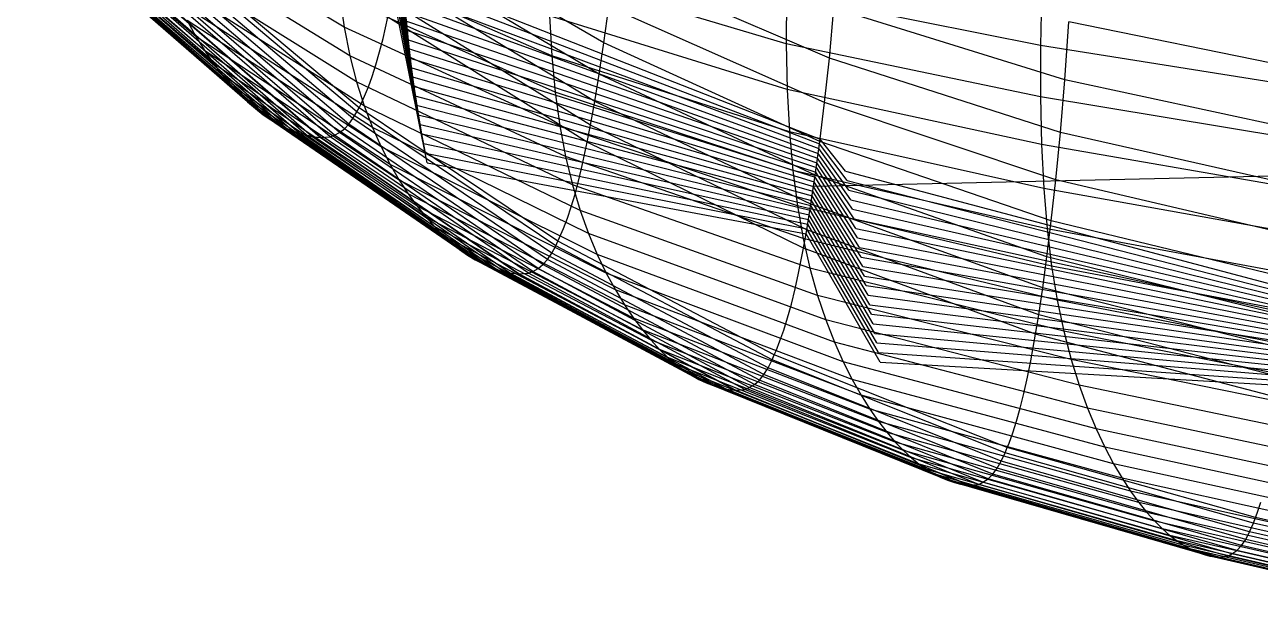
# Model space of a CAD drawing. Extents: x -483 to 483, y 0 to 271.
# Drawn here: x -452.6 to -348.5, y 30.4 to 80.4 of the extents above; entities that cross this region are included whole.
import ezdxf

# ---------------------------------------------------------------- set-up
doc = ezdxf.new("R2010")
doc.units = 0

msp = doc.modelspace()

# ---------------------------------------------------------------- linework, layer by layer
at = {"layer": 'default', "color": 5, "linetype": 'CONTINUOUS'}
for p, q in [((-438.209, 79.417, 149.702), (-452.64, 91.672, 168.904)), ((-437.468, 78.209, 150.372), (-451.947, 90.587, 169.459)), ((-436.728, 77.133, 151.04), (-451.255, 89.619, 170.014)), ((-425.736, 80.213, 126.913), (-441.958, 90.011, 146.315)), ((-435.995, 76.177, 151.702), (-450.568, 88.759, 170.564)), ((-420.809, 80.069, 131.99), (-420.64, 88.659, 165.577)), ((-435.276, 75.328, 152.352), (-449.894, 87.996, 171.104)), ((-425.258, 77.801, 127.406), (-441.5, 87.804, 146.728)), ((-420.364, 77.651, 132.449), (-420.832, 87.466, 165.403)), ((-420.512, 78.457, 132.296), (-420.768, 87.864, 165.461)), ((-420.661, 79.263, 132.143), (-420.704, 88.262, 165.519)), ((-434.57, 74.579, 152.99), (-449.232, 87.321, 171.635)), ((-433.88, 73.919, 153.613), (-448.585, 86.726, 172.153)), ((-420.067, 76.039, 132.754), (-420.96, 86.671, 165.287)), ((-420.216, 76.845, 132.602), (-420.896, 87.069, 165.345)), ((-433.203, 73.338, 154.226), (-447.95, 86.202, 172.663)), ((-432.539, 72.832, 154.825), (-447.327, 85.745, 173.162)), ((-424.689, 75.592, 127.992), (-440.953, 85.783, 147.222)), ((-424.981, 72.496, 161.654), (-440.215, 85.399, 178.862)), ((-424.651, 73.058, 161.953), (-439.903, 85.899, 179.112)), ((-408.231, 77.799, 107.474), (-426.396, 85.713, 126.233)), ((-419.622, 73.622, 133.213), (-421.165, 85.479, 165.103)), ((-419.771, 74.427, 133.06), (-421.094, 85.877, 165.166)), ((-419.919, 75.233, 132.907), (-421.024, 86.274, 165.23)), ((-431.892, 72.398, 155.41), (-446.72, 85.353, 173.649)), ((-431.263, 72.03, 155.978), (-446.129, 85.019, 174.122)), ((-430.658, 71.727, 156.525), (-445.56, 84.745, 174.578)), ((-430.067, 71.48, 157.059), (-445.005, 84.52, 175.023)), ((-429.503, 71.281, 157.569), (-444.475, 84.339, 175.448)), ((-426.103, 71.322, 160.641), (-441.275, 84.354, 178.012)), ((-425.703, 71.627, 161.002), (-440.898, 84.625, 178.315)), ((-425.327, 72.019, 161.342), (-440.542, 84.974, 178.6)), ((-419.326, 72.01, 133.519), (-421.306, 84.685, 164.975)), ((-419.474, 72.816, 133.366), (-421.235, 85.082, 165.039)), ((-388.469, 78.789, 89.382), (-408.497, 84.775, 107.162)), ((-428.925, 71.12, 158.091), (-443.932, 84.191, 175.883)), ((-428.436, 71, 158.533), (-443.472, 84.08, 176.252)), ((-427.736, 70.916, 159.165), (-442.813, 84.002, 176.779)), ((-427.68, 70.917, 159.216), (-442.761, 84.002, 176.821)), ((-426.893, 70.96, 159.927), (-442.02, 84.036, 177.415)), ((-426.54, 71.101, 160.245), (-441.687, 84.16, 177.682)), ((-424.043, 73.58, 128.658), (-440.33, 83.94, 147.786)), ((-418.881, 69.592, 133.977), (-421.529, 83.494, 164.774)), ((-419.029, 70.398, 133.824), (-421.452, 83.891, 164.844)), ((-419.177, 71.204, 133.672), (-421.376, 84.288, 164.911)), ((-366.941, 83.321, 73.149), (-367.045, 78.671, 72.992)), ((-423.342, 71.759, 129.381), (-439.653, 82.272, 148.398)), ((-426.116, 82.846, 126.522), (-425.736, 80.213, 126.913)), ((-407.943, 74.718, 107.813), (-426.116, 82.846, 126.522)), ((-418.733, 68.786, 134.13), (-421.606, 83.097, 164.704)), ((-388.454, 82.931, 89.402), (-388.469, 78.789, 89.382)), ((-367.045, 78.671, 72.992), (-388.454, 82.931, 89.402)), ((-438.939, 80.766, 149.042), (-438.209, 79.417, 149.702)), ((-422.604, 70.115, 130.141), (-438.939, 80.766, 149.042)), ((-425.736, 80.213, 126.913), (-425.258, 77.801, 127.406)), ((-407.555, 71.888, 108.269), (-425.736, 80.213, 126.913)), ((-408.417, 81.149, 107.255), (-408.231, 77.799, 107.474)), ((-388.383, 74.948, 89.496), (-408.417, 81.149, 107.255)), ((-438.209, 79.417, 149.702), (-437.468, 78.209, 150.372)), ((-421.849, 68.644, 130.919), (-438.209, 79.417, 149.702)), ((-437.468, 78.209, 150.372), (-436.728, 77.133, 151.04)), ((-421.084, 67.327, 131.707), (-437.468, 78.209, 150.372)), ((-388.469, 78.789, 89.382), (-388.383, 74.948, 89.496)), ((-367.053, 74.341, 72.981), (-388.469, 78.789, 89.382)), ((-367.045, 78.671, 72.992), (-367.053, 74.341, 72.981)), ((-344.556, 75.094, 57.617), (-367.045, 78.671, 72.992)), ((-436.728, 77.133, 151.04), (-435.995, 76.177, 151.702)), ((-420.32, 66.155, 132.494), (-436.728, 77.133, 151.04)), ((-425.258, 77.801, 127.406), (-424.689, 75.592, 127.992)), ((-407.071, 69.297, 108.838), (-425.258, 77.801, 127.406)), ((-408.231, 77.799, 107.474), (-407.943, 74.718, 107.813)), ((-388.194, 71.399, 89.751), (-408.231, 77.799, 107.474)), ((-435.995, 76.177, 151.702), (-435.276, 75.328, 152.352)), ((-419.564, 65.113, 133.273), (-435.995, 76.177, 151.702)), ((-435.276, 75.328, 152.352), (-434.57, 74.579, 152.99)), ((-418.823, 64.189, 134.037), (-435.276, 75.328, 152.352)), ((-424.689, 75.592, 127.992), (-424.043, 73.58, 128.658)), ((-406.496, 66.925, 109.514), (-424.689, 75.592, 127.992)), ((-434.57, 74.579, 152.99), (-433.88, 73.919, 153.613)), ((-418.094, 63.374, 134.788), (-434.57, 74.579, 152.99)), ((-433.88, 73.919, 153.613), (-433.203, 73.338, 154.226)), ((-417.384, 62.656, 135.52), (-433.88, 73.919, 153.613)), ((-407.943, 74.718, 107.813), (-407.555, 71.888, 108.269)), ((-387.907, 68.136, 90.137), (-407.943, 74.718, 107.813)), ((-388.383, 74.948, 89.496), (-388.194, 71.399, 89.751)), ((-366.964, 70.326, 73.114), (-388.383, 74.948, 89.496)), ((-367.053, 74.341, 72.981), (-366.964, 70.326, 73.114)), ((-344.558, 70.598, 57.614), (-367.053, 74.341, 72.981)), ((-433.203, 73.338, 154.226), (-432.539, 72.832, 154.825)), ((-416.686, 62.025, 136.239), (-433.203, 73.338, 154.226)), ((-424.981, 72.496, 161.654), (-424.651, 73.058, 161.953)), ((-424.651, 73.058, 161.953), (-424.471, 73.41, 162.115)), ((-407.901, 61.775, 145.291), (-424.651, 73.058, 161.953)), ((-424.043, 73.58, 128.658), (-423.342, 71.759, 129.381)), ((-405.844, 64.765, 110.281), (-424.043, 73.58, 128.658)), ((-432.539, 72.832, 154.825), (-431.892, 72.398, 155.41)), ((-416.003, 61.476, 136.943), (-432.539, 72.832, 154.825)), ((-431.892, 72.398, 155.41), (-431.263, 72.03, 155.978)), ((-415.337, 61.005, 137.63), (-431.892, 72.398, 155.41)), ((-431.263, 72.03, 155.978), (-430.658, 71.727, 156.525)), ((-414.69, 60.606, 138.296), (-431.263, 72.03, 155.978)), ((-425.703, 71.627, 161.002), (-425.327, 72.019, 161.342)), ((-425.327, 72.019, 161.342), (-424.981, 72.496, 161.654)), ((-408.592, 60.634, 144.58), (-425.327, 72.019, 161.342)), ((-408.238, 61.158, 144.944), (-424.981, 72.496, 161.654)), ((-407.555, 71.888, 108.269), (-407.071, 69.297, 108.838)), ((-387.523, 65.14, 90.654), (-407.555, 71.888, 108.269)), ((-430.658, 71.727, 156.525), (-430.067, 71.48, 157.059)), ((-414.067, 60.279, 138.938), (-430.658, 71.727, 156.525)), ((-430.067, 71.48, 157.059), (-429.503, 71.281, 157.569)), ((-413.459, 60.013, 139.564), (-430.067, 71.48, 157.059)), ((-429.503, 71.281, 157.569), (-428.925, 71.12, 158.091)), ((-412.879, 59.798, 140.162), (-429.503, 71.281, 157.569)), ((-428.925, 71.12, 158.091), (-428.436, 71, 158.533)), ((-412.285, 59.626, 140.774), (-428.925, 71.12, 158.091)), ((-428.436, 71, 158.533), (-427.736, 70.916, 159.165)), ((-411.782, 59.498, 141.293), (-428.436, 71, 158.533)), ((-427.736, 70.916, 159.165), (-427.68, 70.917, 159.216)), ((-411.062, 59.411, 142.034), (-427.736, 70.916, 159.165)), ((-427.68, 70.917, 159.216), (-426.893, 70.96, 159.927)), ((-411.005, 59.412, 142.093), (-427.68, 70.917, 159.216)), ((-426.893, 70.96, 159.927), (-426.54, 71.101, 160.245)), ((-410.197, 59.464, 142.926), (-426.893, 70.96, 159.927)), ((-426.54, 71.101, 160.245), (-426.103, 71.322, 160.641)), ((-409.835, 59.622, 143.299), (-426.54, 71.101, 160.245)), ((-426.103, 71.322, 160.641), (-425.703, 71.627, 161.002)), ((-409.387, 59.865, 143.761), (-426.103, 71.322, 160.641)), ((-408.977, 60.202, 144.183), (-425.703, 71.627, 161.002)), ((-423.342, 71.759, 129.381), (-422.604, 70.115, 130.141)), ((-405.137, 62.811, 111.112), (-423.342, 71.759, 129.381)), ((-388.194, 71.399, 89.751), (-387.907, 68.136, 90.137)), ((-366.776, 66.617, 73.398), (-388.194, 71.399, 89.751)), ((-422.604, 70.115, 130.141), (-421.849, 68.644, 130.919)), ((-404.394, 61.048, 111.985), (-422.604, 70.115, 130.141)), ((-383.189, 66.472, 96.485), (-385.724, 69.968, 133.938)), ((-383.335, 67.277, 96.289), (-385.67, 70.366, 134.001)), ((-383.481, 68.082, 96.093), (-385.619, 70.764, 134.062)), ((-366.964, 70.326, 73.114), (-366.776, 66.617, 73.398)), ((-344.467, 66.431, 57.765), (-366.964, 70.326, 73.114)), ((-407.071, 69.297, 108.838), (-406.496, 66.925, 109.514)), ((-387.045, 62.397, 91.297), (-407.071, 69.297, 108.838)), ((-382.751, 64.057, 97.074), (-385.886, 68.773, 133.748)), ((-382.897, 64.862, 96.878), (-385.832, 69.171, 133.812)), ((-383.043, 65.667, 96.682), (-385.778, 69.569, 133.875)), ((-421.849, 68.644, 130.919), (-421.084, 67.327, 131.707)), ((-403.635, 59.47, 112.878), (-421.849, 68.644, 130.919)), ((-387.907, 68.136, 90.137), (-387.523, 65.14, 90.654)), ((-366.492, 63.207, 73.825), (-387.907, 68.136, 90.137)), ((-382.459, 62.448, 97.467), (-385.993, 67.976, 133.622)), ((-382.605, 63.253, 97.271), (-385.939, 68.375, 133.685)), ((-421.084, 67.327, 131.707), (-420.32, 66.155, 132.494)), ((-402.866, 58.059, 113.782), (-421.084, 67.327, 131.707)), ((-406.496, 66.925, 109.514), (-405.844, 64.765, 110.281)), ((-386.479, 59.888, 92.059), (-406.496, 66.925, 109.514)), ((-382.022, 60.033, 98.056), (-386.168, 66.782, 133.416)), ((-382.168, 60.838, 97.86), (-386.109, 67.18, 133.486)), ((-382.313, 61.643, 97.664), (-386.049, 67.578, 133.556)), ((-420.32, 66.155, 132.494), (-419.564, 65.113, 133.273)), ((-402.099, 56.802, 114.684), (-420.32, 66.155, 132.494)), ((-381.73, 58.424, 98.449), (-386.287, 65.986, 133.277)), ((-381.876, 59.228, 98.253), (-386.227, 66.384, 133.346)), ((-366.776, 66.617, 73.398), (-366.492, 63.207, 73.825)), ((-344.281, 62.582, 58.076), (-366.776, 66.617, 73.398)), ((-419.564, 65.113, 133.273), (-418.823, 64.189, 134.037)), ((-401.34, 55.687, 115.577), (-419.564, 65.113, 133.273)), ((-405.844, 64.765, 110.281), (-405.137, 62.811, 111.112)), ((-385.838, 57.603, 92.921), (-405.844, 64.765, 110.281)), ((-387.523, 65.14, 90.654), (-387.045, 62.397, 91.297)), ((-366.115, 60.077, 74.393), (-387.523, 65.14, 90.654)), ((-381.292, 56.009, 99.038), (-386.472, 64.792, 133.059)), ((-381.438, 56.814, 98.842), (-386.407, 65.19, 133.135)), ((-381.584, 57.619, 98.645), (-386.346, 65.588, 133.207)), ((-418.823, 64.189, 134.037), (-418.094, 63.374, 134.788)), ((-400.596, 54.698, 116.452), (-418.823, 64.189, 134.037)), ((-380.854, 53.595, 99.627), (-386.668, 63.599, 132.829)), ((-381, 54.399, 99.431), (-386.603, 63.997, 132.905)), ((-381.146, 55.204, 99.235), (-386.537, 64.394, 132.982)), ((-418.094, 63.374, 134.788), (-417.384, 62.656, 135.52)), ((-399.865, 53.825, 117.311), (-418.094, 63.374, 134.788)), ((-417.384, 62.656, 135.52), (-416.686, 62.025, 136.239)), ((-399.152, 53.058, 118.15), (-417.384, 62.656, 135.52)), ((-405.137, 62.811, 111.112), (-404.394, 61.048, 111.985)), ((-385.145, 55.535, 93.854), (-405.137, 62.811, 111.112)), ((-380.562, 51.985, 100.02), (-386.803, 62.803, 132.669)), ((-380.708, 52.79, 99.824), (-386.733, 63.201, 132.752)), ((-366.492, 63.207, 73.825), (-366.115, 60.077, 74.393)), ((-344.003, 59.043, 58.54), (-366.492, 63.207, 73.825)), ((-416.686, 62.025, 136.239), (-416.003, 61.476, 136.943)), ((-398.452, 52.384, 118.973), (-416.686, 62.025, 136.239)), ((-416.003, 61.476, 136.943), (-415.337, 61.005, 137.63)), ((-397.767, 51.797, 119.778), (-416.003, 61.476, 136.943)), ((-408.238, 61.158, 144.944), (-407.901, 61.775, 145.291)), ((-407.901, 61.775, 145.291), (-407.718, 62.162, 145.481)), ((-389.663, 52.168, 129.307), (-407.901, 61.775, 145.291)), ((-387.045, 62.397, 91.297), (-386.479, 59.888, 92.059)), ((-365.647, 57.212, 75.097), (-387.045, 62.397, 91.297)), ((-415.337, 61.005, 137.63), (-414.69, 60.606, 138.296)), ((-397.099, 51.294, 120.563), (-415.337, 61.005, 137.63)), ((-414.69, 60.606, 138.296), (-414.067, 60.279, 138.938)), ((-396.451, 50.87, 121.325), (-414.69, 60.606, 138.296)), ((-408.977, 60.202, 144.183), (-408.592, 60.634, 144.58)), ((-408.592, 60.634, 144.58), (-408.238, 61.158, 144.944)), ((-390.351, 50.936, 128.498), (-408.592, 60.634, 144.58)), ((-389.998, 51.502, 128.912), (-408.238, 61.158, 144.944)), ((-404.394, 61.048, 111.985), (-403.635, 59.47, 112.878)), ((-384.416, 53.672, 94.834), (-404.394, 61.048, 111.985)), ((-414.067, 60.279, 138.938), (-413.459, 60.013, 139.564)), ((-395.827, 50.521, 122.059), (-414.067, 60.279, 138.938)), ((-413.459, 60.013, 139.564), (-412.879, 59.798, 140.162)), ((-395.218, 50.239, 122.775), (-413.459, 60.013, 139.564)), ((-412.879, 59.798, 140.162), (-412.285, 59.626, 140.774)), ((-394.637, 50.012, 123.458), (-412.879, 59.798, 140.162)), ((-412.285, 59.626, 140.774), (-411.782, 59.498, 141.293)), ((-394.042, 49.831, 124.158), (-412.285, 59.626, 140.774)), ((-411.782, 59.498, 141.293), (-411.062, 59.411, 142.034)), ((-393.539, 49.695, 124.75), (-411.782, 59.498, 141.293)), ((-411.062, 59.411, 142.034), (-411.005, 59.412, 142.093)), ((-392.819, 49.606, 125.596), (-411.062, 59.411, 142.034)), ((-411.005, 59.412, 142.093), (-410.197, 59.464, 142.926)), ((-392.762, 49.608, 125.663), (-411.005, 59.412, 142.093)), ((-410.197, 59.464, 142.926), (-409.835, 59.622, 143.299)), ((-391.953, 49.669, 126.614), (-410.197, 59.464, 142.926)), ((-409.835, 59.622, 143.299), (-409.387, 59.865, 143.761)), ((-391.592, 49.84, 127.039), (-409.835, 59.622, 143.299)), ((-409.387, 59.865, 143.761), (-408.977, 60.202, 144.183)), ((-391.144, 50.105, 127.566), (-409.387, 59.865, 143.761)), ((-390.735, 50.47, 128.047), (-408.977, 60.202, 144.183)), ((-403.635, 59.47, 112.878), (-402.866, 58.059, 113.782)), ((-383.672, 52.005, 95.835), (-403.635, 59.47, 112.878)), ((-386.479, 59.888, 92.059), (-385.838, 57.603, 92.921)), ((-365.094, 54.591, 75.929), (-386.479, 59.888, 92.059)), ((-366.115, 60.077, 74.393), (-365.647, 57.212, 75.097)), ((-343.635, 55.796, 59.154), (-366.115, 60.077, 74.393)), ((-402.866, 58.059, 113.782), (-402.099, 56.802, 114.684)), ((-382.919, 50.513, 96.848), (-402.866, 58.059, 113.782)), ((-385.838, 57.603, 92.921), (-385.145, 55.535, 93.854)), ((-364.469, 52.206, 76.87), (-385.838, 57.603, 92.921)), ((-402.099, 56.802, 114.684), (-401.34, 55.687, 115.577)), ((-382.168, 49.186, 97.859), (-402.099, 56.802, 114.684)), ((-365.647, 57.212, 75.097), (-365.094, 54.591, 75.929)), ((-343.181, 52.824, 59.913), (-365.647, 57.212, 75.097)), ((-401.34, 55.687, 115.577), (-400.596, 54.698, 116.452)), ((-381.425, 48.009, 98.858), (-401.34, 55.687, 115.577)), ((-385.145, 55.535, 93.854), (-384.416, 53.672, 94.834)), ((-363.793, 50.048, 77.887), (-385.145, 55.535, 93.854)), ((-400.596, 54.698, 116.452), (-399.865, 53.825, 117.311)), ((-380.697, 46.965, 99.838), (-400.596, 54.698, 116.452)), ((-365.094, 54.591, 75.929), (-364.469, 52.206, 76.87)), ((-342.645, 50.106, 60.808), (-365.094, 54.591, 75.929)), ((-399.865, 53.825, 117.311), (-399.152, 53.058, 118.15)), ((-379.982, 46.044, 100.8), (-399.865, 53.825, 117.311)), ((-384.416, 53.672, 94.834), (-383.672, 52.005, 95.835)), ((-363.084, 48.103, 78.955), (-384.416, 53.672, 94.834)), ((-399.152, 53.058, 118.15), (-398.452, 52.384, 118.973)), ((-379.285, 45.235, 101.738), (-399.152, 53.058, 118.15)), ((-398.452, 52.384, 118.973), (-397.767, 51.797, 119.778)), ((-378.601, 44.525, 102.659), (-398.452, 52.384, 118.973)), ((-389.998, 51.502, 128.912), (-389.663, 52.168, 129.307)), ((-389.663, 52.168, 129.307), (-389.48, 52.585, 129.522)), ((-370.027, 44.344, 114.196), (-389.663, 52.168, 129.307)), ((-364.469, 52.206, 76.87), (-363.793, 50.048, 77.887)), ((-342.039, 47.632, 61.819), (-364.469, 52.206, 76.87)), ((-397.767, 51.797, 119.778), (-397.099, 51.294, 120.563)), ((-377.932, 43.907, 103.559), (-397.767, 51.797, 119.778)), ((-397.099, 51.294, 120.563), (-396.451, 50.87, 121.325)), ((-377.279, 43.378, 104.437), (-397.099, 51.294, 120.563)), ((-390.351, 50.936, 128.498), (-389.998, 51.502, 128.912)), ((-370.353, 43.637, 113.757), (-389.998, 51.502, 128.912)), ((-383.672, 52.005, 95.835), (-382.919, 50.513, 96.848)), ((-362.36, 46.364, 80.045), (-383.672, 52.005, 95.835)), ((-396.451, 50.87, 121.325), (-395.827, 50.521, 122.059)), ((-376.646, 42.931, 105.289), (-396.451, 50.87, 121.325)), ((-395.827, 50.521, 122.059), (-395.218, 50.239, 122.775)), ((-376.036, 42.565, 106.11), (-395.827, 50.521, 122.059)), ((-395.218, 50.239, 122.775), (-394.637, 50.012, 123.458)), ((-375.442, 42.27, 106.909), (-395.218, 50.239, 122.775)), ((-394.637, 50.012, 123.458), (-394.042, 49.831, 124.158)), ((-374.874, 42.032, 107.673), (-394.637, 50.012, 123.458)), ((-391.592, 49.84, 127.039), (-391.144, 50.105, 127.566)), ((-391.144, 50.105, 127.566), (-390.735, 50.47, 128.047)), ((-371.467, 42.15, 112.258), (-391.144, 50.105, 127.566)), ((-390.735, 50.47, 128.047), (-390.351, 50.936, 128.498)), ((-371.069, 42.539, 112.794), (-390.735, 50.47, 128.047)), ((-370.695, 43.035, 113.297), (-390.351, 50.936, 128.498)), ((-382.919, 50.513, 96.848), (-382.168, 49.186, 97.859)), ((-361.627, 44.808, 81.147), (-382.919, 50.513, 96.848)), ((-363.793, 50.048, 77.887), (-363.084, 48.103, 78.955)), ((-341.385, 45.395, 62.911), (-363.793, 50.048, 77.887)), ((-394.042, 49.831, 124.158), (-393.539, 49.695, 124.75)), ((-374.294, 41.843, 108.454), (-394.042, 49.831, 124.158)), ((-393.539, 49.695, 124.75), (-392.819, 49.606, 125.596)), ((-373.803, 41.703, 109.115), (-393.539, 49.695, 124.75)), ((-392.819, 49.606, 125.596), (-392.762, 49.608, 125.663)), ((-373.1, 41.613, 110.06), (-392.819, 49.606, 125.596)), ((-392.762, 49.608, 125.663), (-391.953, 49.669, 126.614)), ((-373.044, 41.615, 110.135), (-392.762, 49.608, 125.663)), ((-391.953, 49.669, 126.614), (-391.592, 49.84, 127.039)), ((-372.256, 41.684, 111.196), (-391.953, 49.669, 126.614)), ((-371.903, 41.867, 111.671), (-391.592, 49.84, 127.039)), ((-382.168, 49.186, 97.859), (-381.425, 48.009, 98.858)), ((-360.897, 43.424, 82.247), (-382.168, 49.186, 97.859)), ((-381.425, 48.009, 98.858), (-380.697, 46.965, 99.838)), ((-360.174, 42.197, 83.334), (-381.425, 48.009, 98.858)), ((-363.084, 48.103, 78.955), (-362.36, 46.364, 80.045)), ((-340.699, 43.38, 64.056), (-363.084, 48.103, 78.955)), ((-380.697, 46.965, 99.838), (-379.982, 46.044, 100.8)), ((-359.466, 41.109, 84.399), (-380.697, 46.965, 99.838)), ((-379.982, 46.044, 100.8), (-379.285, 45.235, 101.738)), ((-358.772, 40.15, 85.445), (-379.982, 46.044, 100.8)), ((-362.36, 46.364, 80.045), (-361.627, 44.808, 81.147)), ((-339.999, 41.577, 65.225), (-362.36, 46.364, 80.045)), ((-379.285, 45.235, 101.738), (-378.601, 44.525, 102.659)), ((-358.095, 39.308, 86.464), (-379.285, 45.235, 101.738)), ((-370.027, 44.344, 114.196), (-369.849, 44.787, 114.434)), ((-361.627, 44.808, 81.147), (-360.897, 43.424, 82.247)), ((-339.291, 39.966, 66.408), (-361.627, 44.808, 81.147)), ((-378.601, 44.525, 102.659), (-377.932, 43.907, 103.559)), ((-357.43, 38.568, 87.465), (-378.601, 44.525, 102.659)), ((-377.932, 43.907, 103.559), (-377.279, 43.378, 104.437)), ((-356.779, 37.925, 88.443), (-377.932, 43.907, 103.559)), ((-370.353, 43.637, 113.757), (-370.027, 44.344, 114.196)), ((-349.114, 38.419, 99.981), (-370.027, 44.344, 114.196)), ((-377.279, 43.378, 104.437), (-376.646, 42.931, 105.289)), ((-356.146, 37.375, 89.397), (-377.279, 43.378, 104.437)), ((-376.646, 42.931, 105.289), (-376.036, 42.565, 106.11)), ((-355.531, 36.911, 90.323), (-376.646, 42.931, 105.289)), ((-371.069, 42.539, 112.794), (-370.695, 43.035, 113.297)), ((-370.695, 43.035, 113.297), (-370.353, 43.637, 113.757)), ((-349.76, 37.048, 99.009), (-370.695, 43.035, 113.297)), ((-349.429, 37.679, 99.507), (-370.353, 43.637, 113.757)), ((-360.897, 43.424, 82.247), (-360.174, 42.197, 83.334)), ((-338.585, 38.533, 67.586), (-360.897, 43.424, 82.247)), ((-376.036, 42.565, 106.11), (-375.442, 42.27, 106.909)), ((-354.939, 36.532, 91.213), (-376.036, 42.565, 106.11)), ((-375.442, 42.27, 106.909), (-374.874, 42.032, 107.673)), ((-354.362, 36.226, 92.081), (-375.442, 42.27, 106.909)), ((-374.874, 42.032, 107.673), (-374.294, 41.843, 108.454)), ((-353.812, 35.98, 92.911), (-374.874, 42.032, 107.673)), ((-374.294, 41.843, 108.454), (-373.803, 41.703, 109.115)), ((-353.248, 35.785, 93.758), (-374.294, 41.843, 108.454)), ((-373.803, 41.703, 109.115), (-373.1, 41.613, 110.06)), ((-352.772, 35.641, 94.476), (-373.803, 41.703, 109.115)), ((-373.044, 41.615, 110.135), (-372.256, 41.684, 111.196)), ((-372.256, 41.684, 111.196), (-371.903, 41.867, 111.671)), ((-351.271, 35.628, 96.734), (-372.256, 41.684, 111.196)), ((-371.903, 41.867, 111.671), (-371.467, 42.15, 112.258)), ((-350.93, 35.821, 97.248), (-371.903, 41.867, 111.671)), ((-371.467, 42.15, 112.258), (-371.069, 42.539, 112.794)), ((-350.507, 36.119, 97.884), (-371.467, 42.15, 112.258)), ((-350.121, 36.528, 98.465), (-371.069, 42.539, 112.794)), ((-360.174, 42.197, 83.334), (-359.466, 41.109, 84.399)), ((-337.887, 37.262, 68.751), (-360.174, 42.197, 83.334)), ((-373.1, 41.613, 110.06), (-373.044, 41.615, 110.135)), ((-352.09, 35.55, 95.502), (-373.1, 41.613, 110.06)), ((-352.036, 35.552, 95.583), (-373.044, 41.615, 110.135)), ((-359.466, 41.109, 84.399), (-358.772, 40.15, 85.445)), ((-337.203, 36.136, 69.892), (-359.466, 41.109, 84.399)), ((-358.772, 40.15, 85.445), (-358.095, 39.308, 86.464)), ((-336.533, 35.143, 71.012), (-358.772, 40.15, 85.445)), ((-358.095, 39.308, 86.464), (-357.43, 38.568, 87.465)), ((-335.879, 34.272, 72.104), (-358.095, 39.308, 86.464)), ((-357.43, 38.568, 87.465), (-356.779, 37.925, 88.443)), ((-335.237, 33.507, 73.175), (-357.43, 38.568, 87.465)), ((-349.114, 38.419, 99.981), (-348.942, 38.883, 100.239)), ((-356.779, 37.925, 88.443), (-356.146, 37.375, 89.397)), ((-334.61, 32.843, 74.223), (-356.779, 37.925, 88.443)), ((-349.76, 37.048, 99.009), (-349.429, 37.679, 99.507)), ((-349.429, 37.679, 99.507), (-349.114, 38.419, 99.981)), ((-327.524, 32.619, 86.052), (-349.429, 37.679, 99.507)), ((-327.221, 33.389, 86.558), (-349.114, 38.419, 99.981)), ((-356.146, 37.375, 89.397), (-355.531, 36.911, 90.323)), ((-333.998, 32.274, 75.244), (-356.146, 37.375, 89.397)), ((-355.531, 36.911, 90.323), (-354.939, 36.532, 91.213)), ((-333.405, 31.796, 76.234), (-355.531, 36.911, 90.323)), ((-354.939, 36.532, 91.213), (-354.362, 36.226, 92.081)), ((-332.834, 31.404, 77.187), (-354.939, 36.532, 91.213)), ((-350.507, 36.119, 97.884), (-350.121, 36.528, 98.465)), ((-350.121, 36.528, 98.465), (-349.76, 37.048, 99.009)), ((-328.19, 31.421, 84.94), (-350.121, 36.528, 98.465)), ((-327.842, 31.963, 85.521), (-349.76, 37.048, 99.009)), ((-354.362, 36.226, 92.081), (-353.812, 35.98, 92.911)), ((-332.278, 31.089, 78.116), (-354.362, 36.226, 92.081)), ((-353.812, 35.98, 92.911), (-353.248, 35.785, 93.758)), ((-331.746, 30.836, 79.003), (-353.812, 35.98, 92.911)), ((-353.248, 35.785, 93.758), (-352.772, 35.641, 94.476)), ((-331.203, 30.637, 79.91), (-353.248, 35.785, 93.758)), ((-352.772, 35.641, 94.476), (-352.09, 35.55, 95.502)), ((-330.744, 30.489, 80.677), (-352.772, 35.641, 94.476)), ((-352.09, 35.55, 95.502), (-352.036, 35.552, 95.583)), ((-330.087, 30.397, 81.774), (-352.09, 35.55, 95.502)), ((-352.036, 35.552, 95.583), (-351.271, 35.628, 96.734)), ((-330.034, 30.4, 81.861), (-352.036, 35.552, 95.583)), ((-351.271, 35.628, 96.734), (-350.93, 35.821, 97.248)), ((-329.298, 30.482, 83.091), (-351.271, 35.628, 96.734)), ((-350.93, 35.821, 97.248), (-350.507, 36.119, 97.884)), ((-328.969, 30.685, 83.641), (-350.93, 35.821, 97.248)), ((-328.562, 30.996, 84.32), (-350.507, 36.119, 97.884))]:
    msp.add_line(p, q, dxfattribs=at)
at = {"layer": 'default', "color": 3, "linetype": 'CONTINUOUS'}
for p, q in [((-403.835, 78.875, 149.482), (-420.64, 88.659, 165.577)), ((-404.225, 76.235, 149.079), (-421.028, 86.249, 165.226)), ((-384.841, 77.6, 134.976), (-403.017, 85.396, 150.324)), ((-404.599, 73.949, 148.695), (-421.399, 84.162, 164.891)), ((-404.956, 71.957, 148.327), (-421.752, 82.344, 164.572)), ((-403.835, 78.875, 149.482), (-403.429, 81.917, 149.9)), ((-385.244, 73.856, 134.503), (-403.429, 81.917, 149.9)), ((-384.841, 77.6, 134.976), (-384.453, 81.807, 135.433)), ((-365.007, 75.775, 120.95), (-384.453, 81.807, 135.433)), ((-405.237, 70.521, 148.037), (-422.031, 81.034, 164.32)), ((-365.007, 75.775, 120.95), (-364.663, 80.665, 121.413)), ((-343.968, 76.415, 107.726), (-364.663, 80.665, 121.413)), ((-404.225, 76.235, 149.079), (-403.835, 78.875, 149.482)), ((-385.641, 70.582, 134.036), (-403.835, 78.875, 149.482)), ((-385.244, 73.856, 134.503), (-384.841, 77.6, 134.976)), ((-365.377, 71.316, 120.452), (-384.841, 77.6, 134.976)), ((-404.599, 73.949, 148.695), (-404.225, 76.235, 149.079)), ((-386.025, 67.74, 133.584), (-404.225, 76.235, 149.079)), ((-365.377, 71.316, 120.452), (-365.007, 75.775, 120.95)), ((-344.294, 71.301, 107.236), (-365.007, 75.775, 120.95)), ((-404.956, 71.957, 148.327), (-404.599, 73.949, 148.695)), ((-386.392, 65.279, 133.153), (-404.599, 73.949, 148.695)), ((-385.641, 70.582, 134.036), (-385.244, 73.856, 134.503)), ((-365.762, 67.347, 119.934), (-385.244, 73.856, 134.503)), ((-405.237, 70.521, 148.037), (-404.956, 71.957, 148.327)), ((-386.744, 63.135, 132.739), (-404.956, 71.957, 148.327)), ((-365.762, 67.347, 119.934), (-365.377, 71.316, 120.452)), ((-344.646, 66.638, 106.706), (-365.377, 71.316, 120.452)), ((-387.021, 61.59, 132.413), (-405.237, 70.521, 148.037)), ((-386.025, 67.74, 133.584), (-385.641, 70.582, 134.036)), ((-366.142, 63.876, 119.422), (-385.641, 70.582, 134.036)), ((-386.392, 65.279, 133.153), (-386.025, 67.74, 133.584)), ((-366.511, 60.863, 118.927), (-386.025, 67.74, 133.584)), ((-366.142, 63.876, 119.422), (-365.762, 67.347, 119.934)), ((-345.013, 62.487, 106.153), (-365.762, 67.347, 119.934)), ((-386.744, 63.135, 132.739), (-386.392, 65.279, 133.153)), ((-366.864, 58.254, 118.452), (-386.392, 65.279, 133.153)), ((-366.511, 60.863, 118.927), (-366.142, 63.876, 119.422)), ((-345.377, 58.856, 105.606), (-366.142, 63.876, 119.422)), ((-387.021, 61.59, 132.413), (-386.744, 63.135, 132.739)), ((-367.202, 55.98, 117.996), (-386.744, 63.135, 132.739)), ((-367.47, 54.341, 117.636), (-387.021, 61.59, 132.413)), ((-366.864, 58.254, 118.452), (-366.511, 60.863, 118.927)), ((-345.729, 55.705, 105.075), (-366.511, 60.863, 118.927)), ((-367.202, 55.98, 117.996), (-366.864, 58.254, 118.452)), ((-346.068, 52.976, 104.566), (-366.864, 58.254, 118.452)), ((-367.47, 54.341, 117.636), (-367.202, 55.98, 117.996)), ((-346.392, 50.597, 104.077), (-367.202, 55.98, 117.996)), ((-346.649, 48.882, 103.691), (-367.47, 54.341, 117.636))]:
    msp.add_line(p, q, dxfattribs=at)
at = {"layer": 'default', "color": 1, "linetype": 'CONTINUOUS'}
for p, q in [((-424.471, 73.41, 162.115), (-439.732, 86.214, 179.249)), ((-421.699, 84.904, 131.073), (-385.619, 70.764, 134.062)), ((-421.551, 84.098, 131.226), (-385.67, 70.366, 134.001)), ((-421.402, 83.292, 131.379), (-385.724, 69.968, 133.938)), ((-421.254, 82.487, 131.532), (-385.778, 69.569, 133.875)), ((-421.106, 81.681, 131.685), (-385.832, 69.171, 133.812)), ((-422.448, 79.243, 163.943), (-422.031, 81.034, 164.32)), ((-405.237, 70.521, 148.037), (-422.031, 81.034, 164.32)), ((-420.957, 80.875, 131.837), (-385.886, 68.773, 133.748)), ((-422.738, 78.128, 163.681), (-422.448, 79.243, 163.943)), ((-420.809, 80.069, 131.99), (-385.939, 68.375, 133.685)), ((-420.661, 79.263, 132.143), (-385.993, 67.976, 133.622)), ((-423.052, 77.035, 163.398), (-422.738, 78.128, 163.681)), ((-420.512, 78.457, 132.296), (-386.049, 67.578, 133.556)), ((-420.364, 77.651, 132.449), (-386.109, 67.18, 133.486)), ((-423.681, 75.189, 162.829), (-423.365, 76.062, 163.114)), ((-423.365, 76.062, 163.114), (-423.052, 77.035, 163.398)), ((-420.216, 76.845, 132.602), (-386.168, 66.782, 133.416)), ((-420.067, 76.039, 132.754), (-386.227, 66.384, 133.346)), ((-424.001, 74.405, 162.54), (-423.681, 75.189, 162.829)), ((-419.919, 75.233, 132.907), (-386.287, 65.986, 133.277)), ((-424.325, 73.697, 162.247), (-424.001, 74.405, 162.54)), ((-419.771, 74.427, 133.06), (-386.346, 65.588, 133.207)), ((-424.471, 73.41, 162.115), (-424.325, 73.697, 162.247)), ((-407.718, 62.162, 145.481), (-424.471, 73.41, 162.115)), ((-419.622, 73.622, 133.213), (-386.407, 65.19, 133.135)), ((-419.474, 72.816, 133.366), (-386.472, 64.792, 133.059)), ((-419.326, 72.01, 133.519), (-386.537, 64.394, 132.982)), ((-419.177, 71.204, 133.672), (-386.603, 63.997, 132.905)), ((-419.029, 70.398, 133.824), (-386.668, 63.599, 132.829)), ((-405.66, 68.559, 147.601), (-405.237, 70.521, 148.037)), ((-387.021, 61.59, 132.413), (-405.237, 70.521, 148.037)), ((-418.881, 69.592, 133.977), (-386.733, 63.201, 132.752)), ((-418.733, 68.786, 134.13), (-386.803, 62.803, 132.669)), ((-405.954, 67.336, 147.298), (-405.66, 68.559, 147.601)), ((-320.355, 68.271, 220.726), (-386.168, 66.782, 133.416)), ((-383.481, 68.082, 96.093), (-345.474, 57.989, 105.46)), ((-406.272, 66.138, 146.97), (-405.954, 67.336, 147.298)), ((-383.335, 67.277, 96.289), (-345.518, 57.59, 105.393)), ((-406.591, 65.071, 146.642), (-406.272, 66.138, 146.97)), ((-383.189, 66.472, 96.485), (-345.563, 57.191, 105.325)), ((-383.043, 65.667, 96.682), (-345.608, 56.793, 105.258)), ((-406.912, 64.113, 146.311), (-406.591, 65.071, 146.642)), ((-382.897, 64.862, 96.878), (-345.652, 56.394, 105.191)), ((-407.238, 63.253, 145.975), (-406.912, 64.113, 146.311)), ((-382.751, 64.057, 97.074), (-345.697, 55.995, 105.124)), ((-407.718, 62.162, 145.481), (-407.568, 62.476, 145.634)), ((-407.568, 62.476, 145.634), (-407.238, 63.253, 145.975)), ((-382.605, 63.253, 97.271), (-345.743, 55.596, 105.055)), ((-389.48, 52.585, 129.522), (-407.718, 62.162, 145.481)), ((-387.439, 59.477, 131.922), (-387.021, 61.59, 132.413)), ((-367.47, 54.341, 117.636), (-387.021, 61.59, 132.413)), ((-382.459, 62.448, 97.467), (-345.792, 55.198, 104.98)), ((-382.313, 61.643, 97.664), (-345.842, 54.799, 104.906)), ((-382.168, 60.838, 97.86), (-345.891, 54.401, 104.832)), ((-387.73, 58.16, 131.58), (-387.439, 59.477, 131.922)), ((-382.022, 60.033, 98.056), (-345.941, 54.002, 104.757)), ((-381.876, 59.228, 98.253), (-345.99, 53.604, 104.683)), ((-381.73, 58.424, 98.449), (-346.039, 53.205, 104.609)), ((-388.045, 56.869, 131.209), (-387.73, 58.16, 131.58)), ((-381.584, 57.619, 98.645), (-346.091, 52.806, 104.531)), ((-388.361, 55.72, 130.838), (-388.045, 56.869, 131.209)), ((-381.438, 56.814, 98.842), (-346.145, 52.408, 104.449)), ((-388.68, 54.688, 130.463), (-388.361, 55.72, 130.838)), ((-381.292, 56.009, 99.038), (-346.2, 52.01, 104.367)), ((-381.146, 55.204, 99.235), (-346.254, 51.611, 104.286)), ((-389.003, 53.762, 130.082), (-388.68, 54.688, 130.463)), ((-381, 54.399, 99.431), (-346.308, 51.213, 104.204)), ((-367.872, 52.1, 117.094), (-367.47, 54.341, 117.636)), ((-346.649, 48.882, 103.691), (-367.47, 54.341, 117.636)), ((-389.332, 52.924, 129.696), (-389.003, 53.762, 130.082)), ((-380.854, 53.595, 99.627), (-346.363, 50.814, 104.122)), ((-389.48, 52.585, 129.522), (-389.332, 52.924, 129.696)), ((-369.849, 44.787, 114.434), (-389.48, 52.585, 129.522)), ((-380.708, 52.79, 99.824), (-346.419, 50.416, 104.036)), ((-368.153, 50.703, 116.716), (-367.872, 52.1, 117.094)), ((-380.562, 51.985, 100.02), (-346.479, 50.018, 103.947)), ((-368.458, 49.334, 116.306), (-368.153, 50.703, 116.716)), ((-368.764, 48.114, 115.895), (-368.458, 49.334, 116.306)), ((-369.073, 47.02, 115.479), (-368.764, 48.114, 115.895)), ((-369.387, 46.036, 115.057), (-369.073, 47.02, 115.479)), ((-369.705, 45.147, 114.628), (-369.387, 46.036, 115.057)), ((-369.849, 44.787, 114.434), (-369.705, 45.147, 114.628)), ((-348.942, 38.883, 100.239), (-369.849, 44.787, 114.434)), ((-348.803, 39.26, 100.449), (-348.496, 40.192, 100.912)), ((-348.942, 38.883, 100.239), (-348.803, 39.26, 100.449)), ((-327.057, 33.872, 86.832), (-348.942, 38.883, 100.239))]:
    msp.add_line(p, q, dxfattribs=at)

doc.saveas('drawing.dxf')
